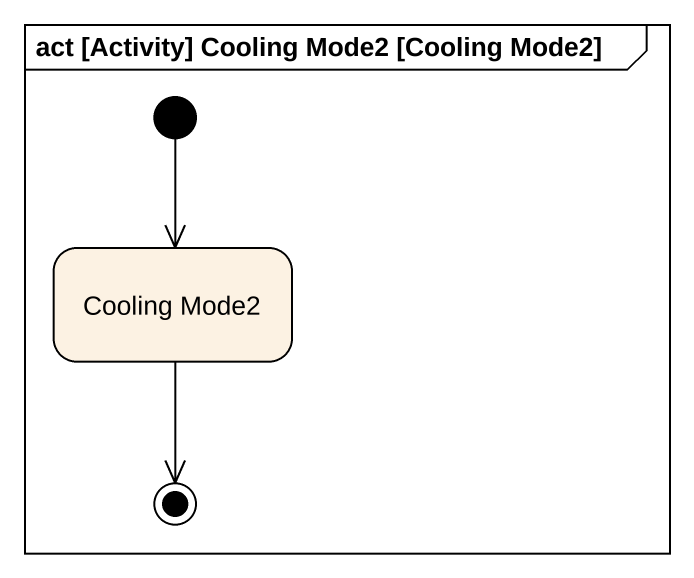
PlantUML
@startuml
mainframe act [Activity] Cooling Mode2 [Cooling Mode2]
hide empty description
state "Cooling Mode2" as Cooling_Mode2
[*] --> Cooling_Mode2
Cooling_Mode2 --> [*]
@enduml
